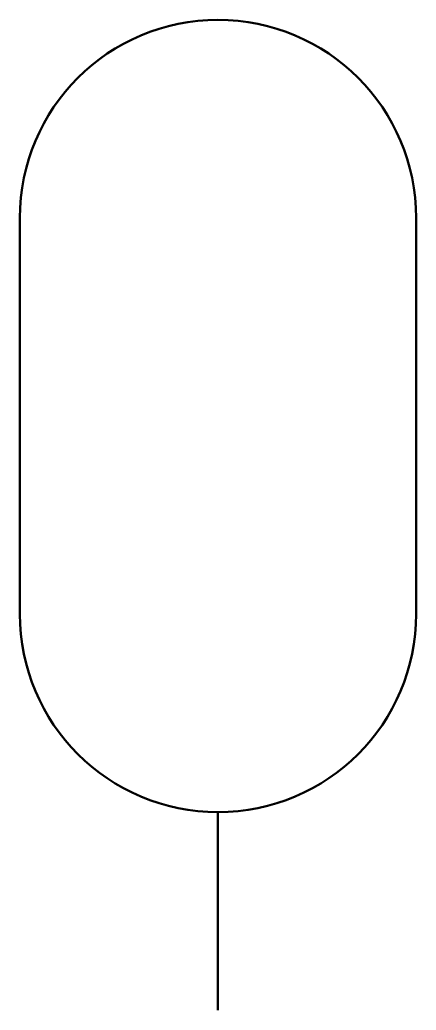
# Model space of a CAD drawing. Header units: millimetres. Extents: x 60.5 to 70.5, y -169.8 to -144.8.
import ezdxf

# ---------------------------------------------------------------- set-up
doc = ezdxf.new("R2010")
doc.units = ezdxf.units.MM
doc.linetypes.add('K5LT_BASIC', pattern=[0])

msp = doc.modelspace()

# ---------------------------------------------------------------- linework, layer by layer
at = {"color": 1, "linetype": 'K5LT_BASIC', "lineweight": 50}
for p, q in [((60.468, -159.784), (60.468, -149.784)), ((70.468, -149.784), (70.468, -159.784)), ((65.468, -164.784), (65.468, -169.784))]:
    msp.add_line(p, q, dxfattribs=at)
for centre, start, end in [((65.468, -149.784), 0, 180), ((65.468, -159.784), 180, 0)]:
    msp.add_arc(centre, 5, start, end, dxfattribs=at)

doc.saveas('drawing.dxf')
